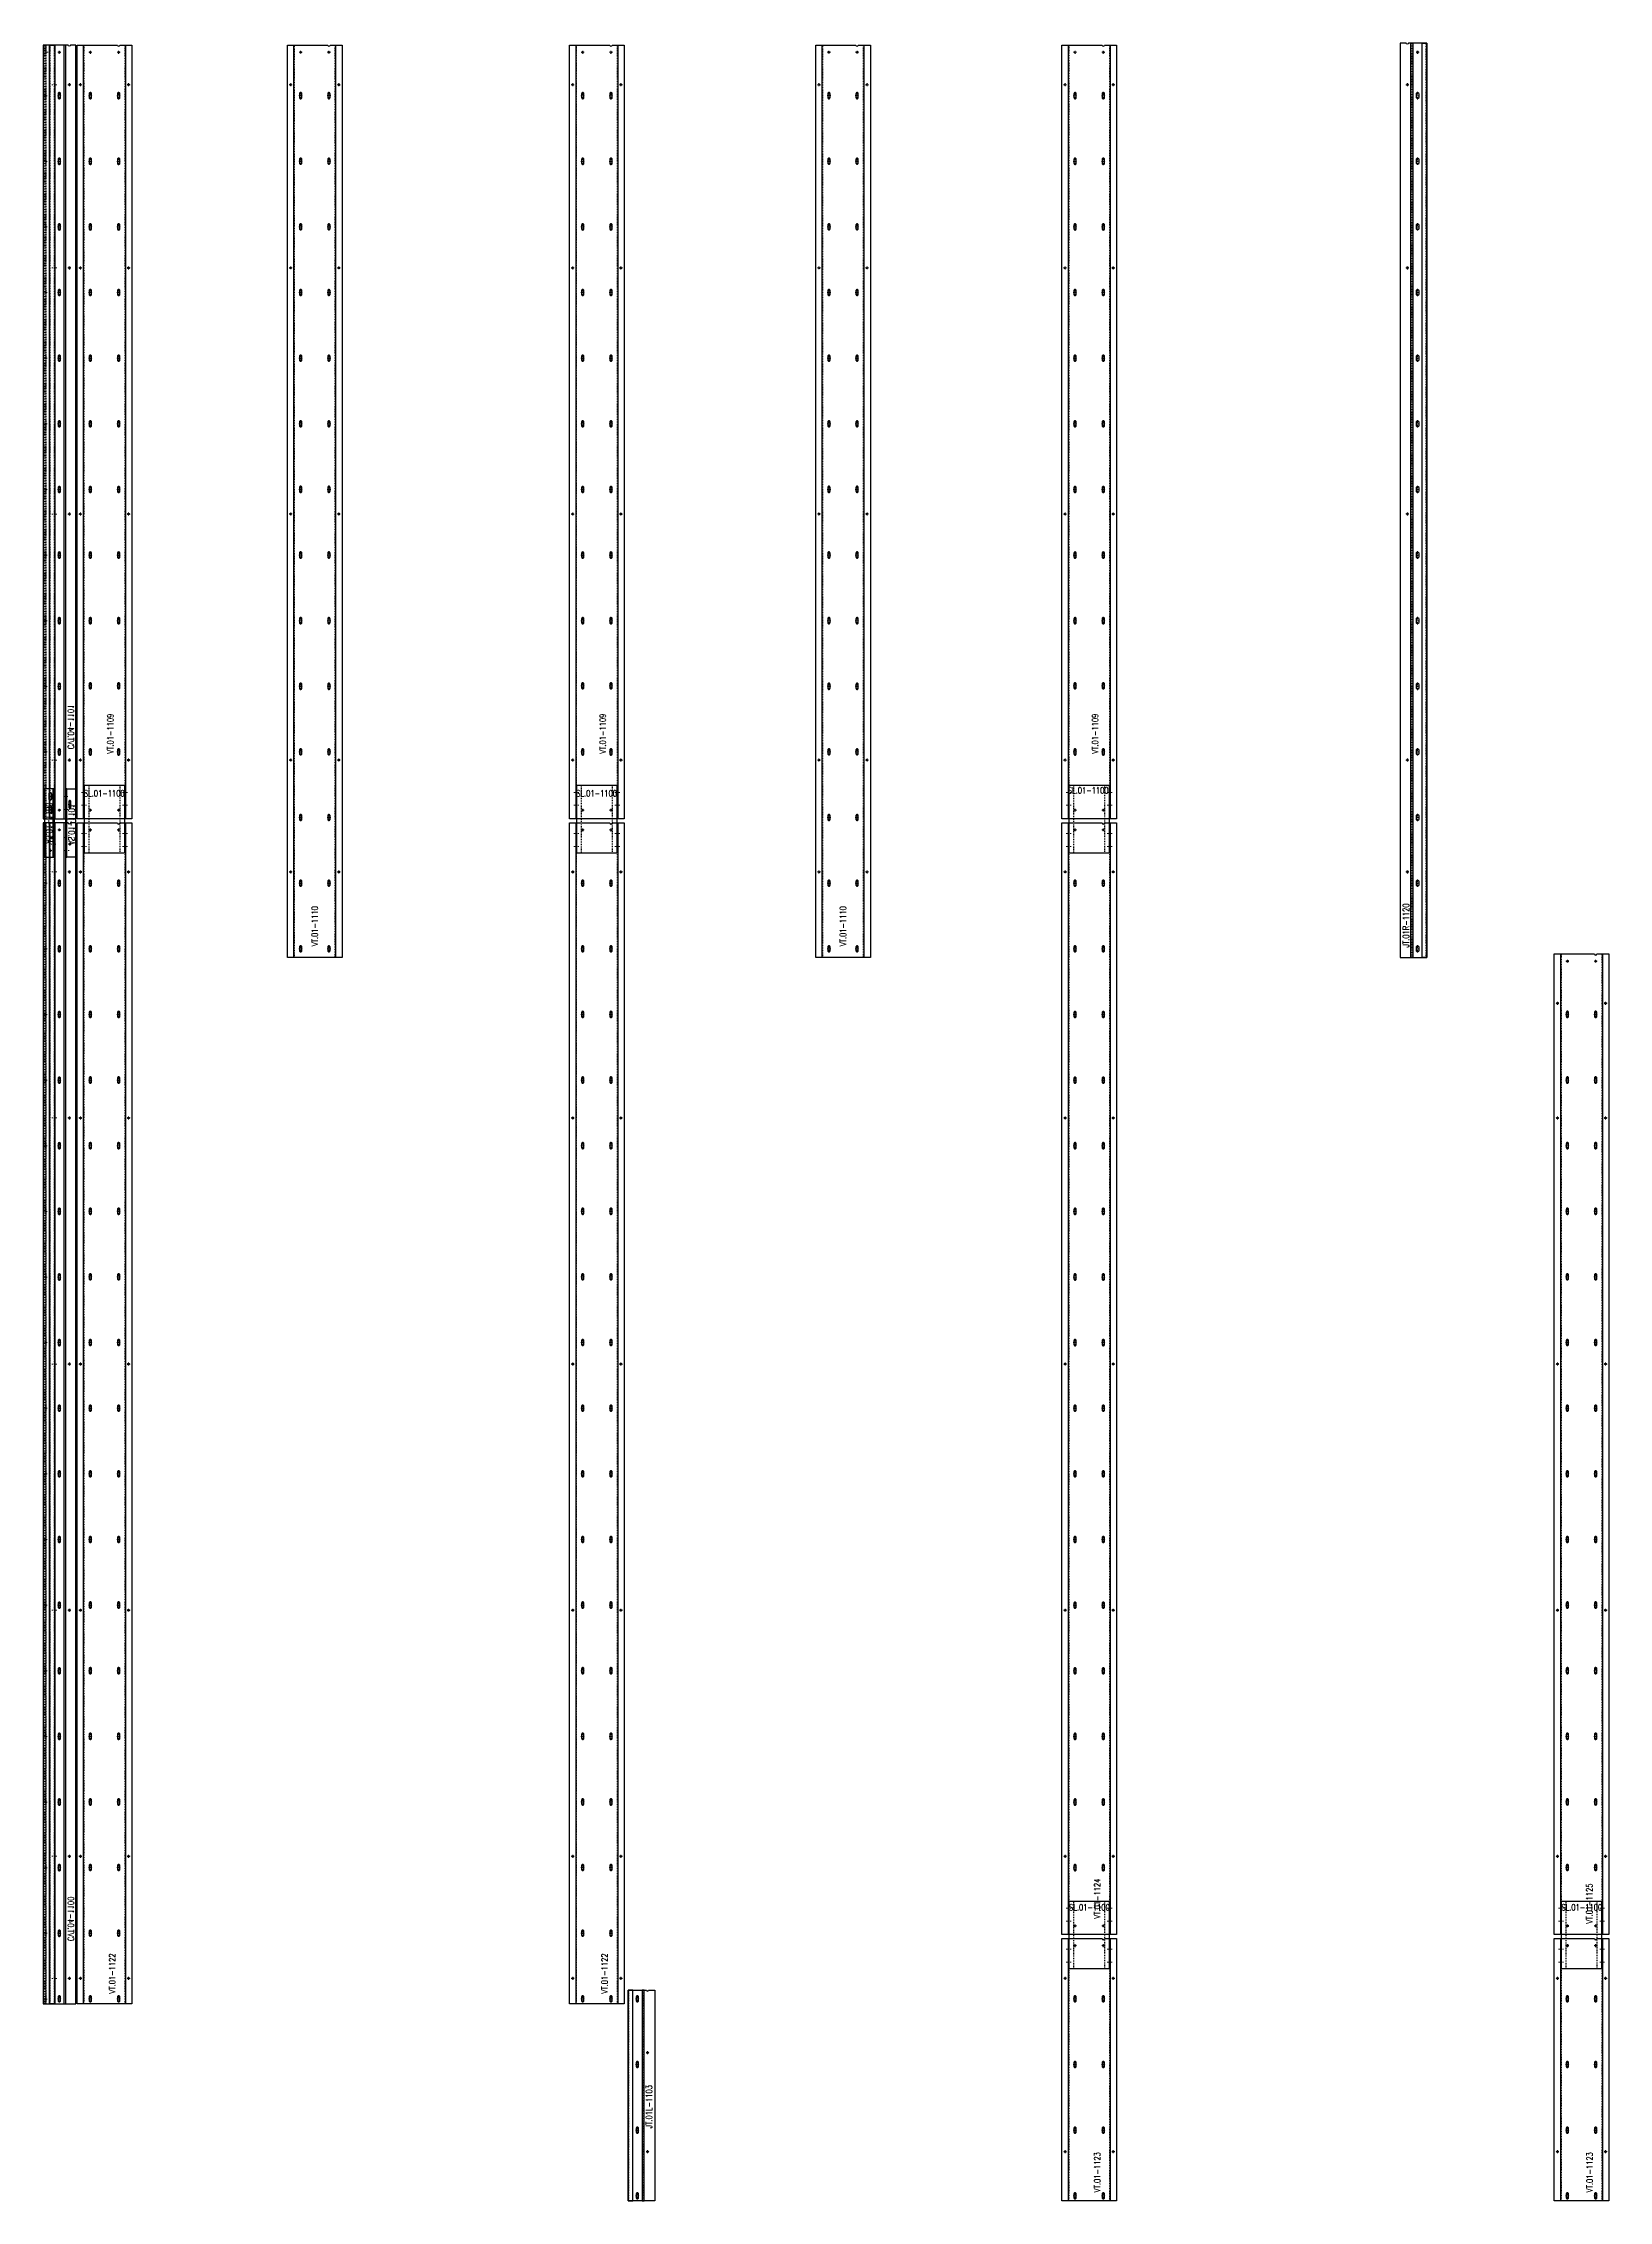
# Model space of a CAD drawing. Header units: inches. Extents: x 11737 to 18084, y -4365 to 1695.
# Drawn here: x 16226.8 to 16417.6, y -420.2 to -157.2 of the extents above; entities that cross this region are included whole.
import ezdxf

# ---------------------------------------------------------------- set-up
doc = ezdxf.new("R2010")
doc.units = ezdxf.units.IN
doc.header["$MEASUREMENT"] = 0
for name, pattern in [('NBK_Center', [0.541667, 0.333333, -0.0625, 0.083333, -0.0625]), ('NBK_Center2', [0.270833, 0.166667, -0.03125, 0.041667, -0.03125]), ('NBK_Hidden', [0.125, 0.083333, -0.041667]), ('NBK_Hidden2', [0.0625, 0.041667, -0.020833])]:
    doc.linetypes.add(name, pattern=pattern)
doc.layers.get('Defpoints').update_dxf_attribs({"color": 250, "lineweight": 0})
for name, color, linetype, lineweight in [('!Bracket', 11, 'Continuous', 25), ('!Clip - bent', 20, 'Continuous', 25), ('!Dimension', 50, 'Continuous', 5), ('!Extrusion', 140, 'Continuous', 25), ('!Linetype_Center', 220, 'NBK_Center', 9), ('!Linetype_Center2', 222, 'NBK_Center2', 9), ('!Misc2', 252, 'NBK_Hidden2', 5)]:
    doc.layers.add(name, color=color, linetype=linetype, lineweight=lineweight)
doc.styles.add('Romans', font='romans.shx', dxfattribs={"width": 0.8})

# ---------------------------------------------------------------- blocks, each defined once
blk = doc.blocks.new('WEEP HOLE')
at = {"layer": '!Linetype_Center'}
for p, q in [((-0.22, 0.37), (0.22, 0.37)), ((0, 0.83), (0, -0.08))]:
    blk.add_line(p, q, dxfattribs=at)
at = {"color": 0}
blk.add_lwpolyline([(-0.14, 0.61), (-0.14, 0.14, 0.414214), (0, 0, 0.414214), (0.14, 0.14), (0.14, 0.61, 0.414214), (0, 0.75, 0.414214)], format="xyb", close=True, dxfattribs=at)
blk = doc.blocks.new('TAP HOLE_5mm')
at = {"layer": '!Linetype_Center2'}
for points in [[(-0.18, 0), (0.18, 0)], [(0, 0.18), (0, -0.18)]]:
    blk.add_lwpolyline(points, dxfattribs=at)
blk.add_circle((0, 0), 0.101)
blk = doc.blocks.new('VT.01-1110-')
at = {"layer": '!Extrusion'}
blk.add_lwpolyline([(3.33, 0), (-3.33, 0), (-3.33, 111.22), (1.58, 111.22, 1), (1.86, 111.22), (3.33, 111.22)], format="xyb", close=True, dxfattribs=at)
for points in [[(-2.54, 111.22), (1.58, 111.22)], [(1.86, 111.22), (2.54, 111.22), (2.54, 0), (-2.54, 0), (-2.54, 111.22), (1.58, 111.22)], [(1.86, 111.22), (2.54, 111.22)]]:
    blk.add_lwpolyline(points, dxfattribs=at)
at = {"layer": '!Extrusion', "linetype": 'NBK_Hidden'}
blk.add_lwpolyline([(1.86, 111.22), (2.46, 111.22), (2.46, 0), (-2.46, 0), (-2.46, 111.22), (1.58, 111.22)], dxfattribs=at)
at = {"layer": '!Extrusion', "rotation": 360}
for name, p in [('TAP HOLE_5mm', (-1.72, 110.35)), ('TAP HOLE_5mm', (1.72, 110.35)), ('TAP HOLE_5mm', (-2.93, 106.38)), ('WEEP HOLE', (-1.72, 104.68)), ('WEEP HOLE', (1.72, 104.68)), ('TAP HOLE_5mm', (2.93, 106.38)), ('WEEP HOLE', (-1.72, 96.68)), ('WEEP HOLE', (1.72, 96.68)), ('WEEP HOLE', (-1.72, 88.68)), ('WEEP HOLE', (1.72, 88.68)), ('TAP HOLE_5mm', (-2.93, 84.06)), ('TAP HOLE_5mm', (2.93, 84.06)), ('WEEP HOLE', (-1.72, 80.68)), ('WEEP HOLE', (1.72, 80.68)), ('WEEP HOLE', (-1.72, 72.68)), ('WEEP HOLE', (1.72, 72.68)), ('WEEP HOLE', (-1.72, 64.68)), ('WEEP HOLE', (1.72, 64.68)), ('WEEP HOLE', (-1.72, 56.68)), ('WEEP HOLE', (1.72, 56.68)), ('TAP HOLE_5mm', (-2.93, 54.06)), ('TAP HOLE_5mm', (2.93, 54.06)), ('WEEP HOLE', (-1.72, 48.68)), ('WEEP HOLE', (1.72, 48.68)), ('WEEP HOLE', (-1.72, 40.68)), ('WEEP HOLE', (1.72, 40.68)), ('WEEP HOLE', (-1.72, 32.68)), ('WEEP HOLE', (1.72, 32.68)), ('TAP HOLE_5mm', (-2.93, 24.06)), ('WEEP HOLE', (-1.72, 24.68)), ('WEEP HOLE', (1.72, 24.68)), ('TAP HOLE_5mm', (2.93, 24.06)), ('WEEP HOLE', (-1.72, 16.68)), ('WEEP HOLE', (1.72, 16.68)), ('TAP HOLE_5mm', (-2.93, 10.43)), ('TAP HOLE_5mm', (2.93, 10.43)), ('WEEP HOLE', (-1.72, 8.68)), ('WEEP HOLE', (1.72, 8.68)), ('WEEP HOLE', (-1.72, 0.68)), ('WEEP HOLE', (1.72, 0.68))]:
    blk.add_blockref(name, p, dxfattribs=at)
at = {"layer": 'Defpoints', "color": 1, "insert": (0, 3.81), "char_height": 0.75, "width": 1.65, "attachment_point": 5, "rotation": 90, "style": 'Romans'}
blk.add_mtext('VT.01-1110', dxfattribs=at)
blk = doc.blocks.new('JT.01R-1120-')
at = {"layer": '!Extrusion'}
blk.add_lwpolyline([(0, 0), (0, 111.45), (-2.22, 111.45, -1), (-2.5, 111.45), (-3.25, 111.45), (-3.25, 0)], format="xyb", close=True, dxfattribs=at)
for points in [[(-1.95, 0), (-1.95, 111.45), (-1.69, 111.45), (-1.69, 0)], [(-0.57, 0), (-0.57, 111.45), (0, 111.45), (0, 0)]]:
    blk.add_lwpolyline(points, close=True, dxfattribs=at)
at = {"layer": '!Extrusion', "linetype": 'NBK_Hidden'}
for points in [[(-1.95, 0), (-1.95, 111.45), (-1.87, 111.45), (-1.87, 0)], [(-0.08, 0), (-0.08, 111.45), (0, 111.45), (0, 0)]]:
    blk.add_lwpolyline(points, close=True, dxfattribs=at)
at = {"layer": '!Extrusion', "xscale": -1}
for name, p in [('TAP HOLE_5mm', (-1.13, 110.35)), ('TAP HOLE_5mm', (-2.36, 106.39)), ('WEEP HOLE', (-1.13, 104.68)), ('WEEP HOLE', (-1.13, 96.68)), ('WEEP HOLE', (-1.13, 88.68)), ('TAP HOLE_5mm', (-2.36, 84.06)), ('WEEP HOLE', (-1.13, 80.68)), ('WEEP HOLE', (-1.13, 72.68)), ('WEEP HOLE', (-1.13, 64.68)), ('WEEP HOLE', (-1.13, 56.68)), ('TAP HOLE_5mm', (-2.36, 54.06)), ('WEEP HOLE', (-1.13, 48.68)), ('WEEP HOLE', (-1.13, 40.68)), ('WEEP HOLE', (-1.13, 32.68)), ('TAP HOLE_5mm', (-2.36, 24.06)), ('WEEP HOLE', (-1.13, 24.68)), ('WEEP HOLE', (-1.13, 16.68)), ('TAP HOLE_5mm', (-2.36, 10.43)), ('WEEP HOLE', (-1.13, 8.68)), ('WEEP HOLE', (-1.13, 0.68))]:
    blk.add_blockref(name, p, dxfattribs=at)
at = {"layer": 'Defpoints', "color": 5, "insert": (-2.54, 3.9), "char_height": 0.75, "width": 1.65, "attachment_point": 5, "rotation": 90, "style": 'Romans'}
blk.add_mtext('JT.01R-1120', dxfattribs=at)
blk = doc.blocks.new('CLEAR SECTION HOLE')
at = {"layer": '!Linetype_Center2'}
blk.add_line((-0.33, 0), (0.26, 0), dxfattribs=at)
at = {"layer": '!Misc2'}
blk.add_lwpolyline([(-0.08, 0.1), (0, 0.1), (0, -0.1), (-0.08, -0.1)], close=True, dxfattribs=at)
blk = doc.blocks.new('VT.01-1122-')
at = {"layer": '!Extrusion'}
blk.add_lwpolyline([(-2.45, 148.55), (2.45, 148.55), (2.45, 140.29), (-2.45, 140.29)], close=True, dxfattribs=at)
at = {"layer": '!Extrusion', "linetype": 'NBK_Hidden2'}
blk.add_lwpolyline([(-1.86, 148.55), (1.86, 148.55), (1.86, 140.29), (-1.86, 140.29)], close=True, dxfattribs=at)
at = {"layer": '!Extrusion'}
blk.add_lwpolyline([(3.33, 0), (-3.33, 0), (-3.33, 143.96), (1.58, 143.96, 1), (1.86, 143.96), (3.33, 143.96)], format="xyb", close=True, dxfattribs=at)
blk.add_lwpolyline([(2.54, 143.96), (2.54, 0), (-2.54, 0), (-2.54, 143.96)], dxfattribs=at)
at = {"layer": '!Extrusion', "linetype": 'NBK_Hidden'}
blk.add_lwpolyline([(2.46, 143.96), (2.46, 0), (-2.46, 0), (-2.46, 143.96)], dxfattribs=at)
at = {"layer": '!Dimension', "rotation": 360}
for p in [(-2.46, 142.67), (2.54, 142.67), (-2.46, 141.09), (2.54, 141.09)]:
    blk.add_blockref('CLEAR SECTION HOLE', p, dxfattribs=at)
at = {"layer": '!Extrusion', "rotation": 360}
for name, p in [('TAP HOLE_5mm', (-1.72, 143.12)), ('TAP HOLE_5mm', (1.72, 143.12)), ('TAP HOLE_5mm', (-2.93, 138)), ('WEEP HOLE', (-1.72, 136.25)), ('WEEP HOLE', (1.72, 136.25)), ('TAP HOLE_5mm', (2.93, 138)), ('WEEP HOLE', (-1.72, 128.25)), ('WEEP HOLE', (1.72, 128.25)), ('WEEP HOLE', (-1.72, 120.25)), ('WEEP HOLE', (1.72, 120.25)), ('WEEP HOLE', (-1.72, 112.25)), ('WEEP HOLE', (1.72, 112.25)), ('TAP HOLE_5mm', (-2.93, 108)), ('TAP HOLE_5mm', (2.93, 108)), ('WEEP HOLE', (-1.72, 104.25)), ('WEEP HOLE', (1.72, 104.25)), ('WEEP HOLE', (-1.72, 96.25)), ('WEEP HOLE', (1.72, 96.25)), ('WEEP HOLE', (-1.72, 88.25)), ('WEEP HOLE', (1.72, 88.25)), ('WEEP HOLE', (-1.72, 80.25)), ('WEEP HOLE', (1.72, 80.25)), ('TAP HOLE_5mm', (-2.93, 78)), ('TAP HOLE_5mm', (2.93, 78)), ('WEEP HOLE', (-1.72, 72.25)), ('WEEP HOLE', (1.72, 72.25)), ('WEEP HOLE', (-1.72, 64.25)), ('WEEP HOLE', (1.72, 64.25)), ('WEEP HOLE', (-1.72, 56.25)), ('WEEP HOLE', (1.72, 56.25)), ('TAP HOLE_5mm', (-2.93, 48)), ('WEEP HOLE', (-1.72, 48.25)), ('WEEP HOLE', (1.72, 48.25)), ('TAP HOLE_5mm', (2.93, 48)), ('WEEP HOLE', (-1.72, 40.25)), ('WEEP HOLE', (1.72, 40.25)), ('WEEP HOLE', (-1.72, 32.25)), ('WEEP HOLE', (1.72, 32.25)), ('WEEP HOLE', (-1.72, 24.25)), ('WEEP HOLE', (1.72, 24.25)), ('TAP HOLE_5mm', (-2.93, 18)), ('WEEP HOLE', (-1.72, 16.25)), ('WEEP HOLE', (1.72, 16.25)), ('TAP HOLE_5mm', (2.93, 18)), ('WEEP HOLE', (-1.72, 8.25)), ('WEEP HOLE', (1.72, 8.25)), ('TAP HOLE_5mm', (-2.93, 3.12)), ('TAP HOLE_5mm', (2.93, 3.12)), ('WEEP HOLE', (-1.72, 0.24)), ('WEEP HOLE', (1.72, 0.24))]:
    blk.add_blockref(name, p, dxfattribs=at)
at = {"layer": 'Defpoints', "color": 30, "insert": (-0.03, 147.57), "char_height": 0.75, "width": 1.65, "attachment_point": 5, "style": 'Romans'}
blk.add_mtext('SL.01-1100', dxfattribs=at)
at = {"layer": 'Defpoints', "color": 1, "insert": (0.94, 3.71), "char_height": 0.75, "width": 1.65, "attachment_point": 5, "rotation": 90, "style": 'Romans'}
blk.add_mtext('VT.01-1122', dxfattribs=at)
blk = doc.blocks.new('SLOTTED SECTION HOLE')
at = {"layer": '!Linetype_Center2'}
blk.add_line((-0.33, 0), (0.26, 0), dxfattribs=at)
at = {"layer": '!Misc2'}
blk.add_lwpolyline([(-0.08, 0.47), (0, 0.47), (0, -0.47), (-0.08, -0.47)], close=True, dxfattribs=at)
blk = doc.blocks.new('VT.01-1125-')
at = {"layer": '!Extrusion'}
blk.add_lwpolyline([(3.33, 0), (-3.33, 0), (-3.33, 119.53), (1.58, 119.53, 1), (1.86, 119.53), (3.33, 119.53)], format="xyb", close=True, dxfattribs=at)
for points in [[(-2.54, 119.53), (1.58, 119.53)], [(1.86, 119.53), (2.54, 119.53), (2.54, 0), (-2.54, 0), (-2.54, 119.53), (1.58, 119.53)], [(1.86, 119.53), (2.54, 119.53)]]:
    blk.add_lwpolyline(points, dxfattribs=at)
at = {"layer": '!Extrusion', "linetype": 'NBK_Hidden'}
blk.add_lwpolyline([(1.86, 119.53), (2.46, 119.53), (2.46, 0), (-2.46, 0), (-2.46, 119.53), (1.58, 119.53)], dxfattribs=at)
at = {"layer": '!Dimension', "rotation": 360}
for p in [(-2.46, 3.23), (2.54, 3.23), (-2.46, 1.65), (2.54, 1.65)]:
    blk.add_blockref('SLOTTED SECTION HOLE', p, dxfattribs=at)
at = {"layer": '!Extrusion', "rotation": 360}
for name, p in [('TAP HOLE_5mm', (-1.72, 118.65)), ('TAP HOLE_5mm', (1.72, 118.65)), ('TAP HOLE_5mm', (-2.93, 113.53)), ('TAP HOLE_5mm', (2.93, 113.53)), ('WEEP HOLE', (-1.72, 111.79)), ('WEEP HOLE', (1.72, 111.79)), ('WEEP HOLE', (-1.72, 103.79)), ('WEEP HOLE', (1.72, 103.79)), ('TAP HOLE_5mm', (-2.93, 99.54)), ('TAP HOLE_5mm', (2.93, 99.54)), ('WEEP HOLE', (-1.72, 95.79)), ('WEEP HOLE', (1.72, 95.79)), ('WEEP HOLE', (-1.72, 87.79)), ('WEEP HOLE', (1.72, 87.79)), ('WEEP HOLE', (-1.72, 79.79)), ('WEEP HOLE', (1.72, 79.79)), ('WEEP HOLE', (-1.72, 71.79)), ('WEEP HOLE', (1.72, 71.79)), ('TAP HOLE_5mm', (-2.93, 69.54)), ('TAP HOLE_5mm', (2.93, 69.54)), ('WEEP HOLE', (-1.72, 63.79)), ('WEEP HOLE', (1.72, 63.79)), ('WEEP HOLE', (-1.72, 55.79)), ('WEEP HOLE', (1.72, 55.79)), ('WEEP HOLE', (-1.72, 47.79)), ('WEEP HOLE', (1.72, 47.79)), ('TAP HOLE_5mm', (-2.93, 39.54)), ('WEEP HOLE', (-1.72, 39.79)), ('WEEP HOLE', (1.72, 39.79)), ('TAP HOLE_5mm', (2.93, 39.54)), ('WEEP HOLE', (-1.72, 31.79)), ('WEEP HOLE', (1.72, 31.79)), ('WEEP HOLE', (-1.72, 23.79)), ('WEEP HOLE', (1.72, 23.79)), ('WEEP HOLE', (-1.72, 15.79)), ('WEEP HOLE', (1.72, 15.79)), ('TAP HOLE_5mm', (-2.93, 9.54)), ('WEEP HOLE', (-1.72, 7.79)), ('WEEP HOLE', (1.72, 7.79)), ('TAP HOLE_5mm', (2.93, 9.54)), ('TAP HOLE_5mm', (-1.72, 1.06)), ('TAP HOLE_5mm', (1.72, 1.06))]:
    blk.add_blockref(name, p, dxfattribs=at)
at = {"layer": 'Defpoints', "color": 1, "insert": (0.95, 3.78), "char_height": 0.75, "width": 1.65, "attachment_point": 5, "rotation": 90, "style": 'Romans'}
blk.add_mtext('VT.01-1125', dxfattribs=at)
blk = doc.blocks.new('VT.01-1123-')
at = {"layer": '!Extrusion'}
blk.add_lwpolyline([(-2.45, 36.55), (2.45, 36.55), (2.45, 28.29), (-2.45, 28.29)], close=True, dxfattribs=at)
at = {"layer": '!Extrusion', "linetype": 'NBK_Hidden2'}
blk.add_lwpolyline([(-1.86, 36.55), (1.86, 36.55), (1.86, 28.29), (-1.86, 28.29)], close=True, dxfattribs=at)
at = {"layer": '!Extrusion'}
blk.add_lwpolyline([(1.58, 31.96, 1), (1.86, 31.96), (3.33, 31.96), (3.33, 0), (-3.33, 0), (-3.33, 31.96)], format="xyb", close=True, dxfattribs=at)
blk.add_lwpolyline([(2.54, 31.96), (2.54, 0), (-2.54, 0), (-2.54, 31.96)], dxfattribs=at)
at = {"layer": '!Extrusion', "linetype": 'NBK_Hidden'}
blk.add_lwpolyline([(2.46, 31.96), (2.46, 0), (-2.46, 0), (-2.46, 31.96)], dxfattribs=at)
at = {"layer": '!Dimension', "rotation": 360}
for p in [(-2.46, 30.67), (-2.46, 29.09), (2.54, 30.67), (2.54, 29.09)]:
    blk.add_blockref('CLEAR SECTION HOLE', p, dxfattribs=at)
at = {"layer": '!Extrusion', "rotation": 360}
for name, p in [('TAP HOLE_5mm', (-1.72, 31.12)), ('TAP HOLE_5mm', (1.72, 31.12)), ('TAP HOLE_5mm', (-2.93, 27.12)), ('TAP HOLE_5mm', (2.93, 27.12)), ('WEEP HOLE', (-1.72, 24.25)), ('WEEP HOLE', (1.72, 24.25)), ('WEEP HOLE', (-1.72, 16.25)), ('WEEP HOLE', (1.72, 16.25)), ('WEEP HOLE', (-1.72, 8.25)), ('WEEP HOLE', (1.72, 8.25)), ('TAP HOLE_5mm', (-2.93, 6)), ('TAP HOLE_5mm', (2.93, 6)), ('WEEP HOLE', (-1.72, 0.24)), ('WEEP HOLE', (1.72, 0.24))]:
    blk.add_blockref(name, p, dxfattribs=at)
at = {"layer": 'Defpoints', "color": 30, "insert": (0.03, 35.77), "char_height": 0.75, "width": 1.65, "attachment_point": 5, "style": 'Romans'}
blk.add_mtext('SL.01-1100', dxfattribs=at)
at = {"layer": 'Defpoints', "color": 1, "insert": (0.98, 3.49), "char_height": 0.75, "width": 1.65, "attachment_point": 5, "rotation": 90, "style": 'Romans'}
blk.add_mtext('VT.01-1123', dxfattribs=at)
blk = doc.blocks.new('19mm WEEP HOLE')
at = {"layer": '!Linetype_Center'}
blk.add_line((-0.37, 0.2), (-0.37, -0.12), dxfattribs=at)
at = {"linetype": 'NBK_Hidden'}
blk.add_lwpolyline([(-0.75, 0.08), (0, 0.08), (0, 0), (-0.75, 0)], close=True, dxfattribs=at)
blk = doc.blocks.new('HOLE SECTION')
at = {"layer": '!Linetype_Center2'}
blk.add_line((-0.33, 0), (0.26, 0), dxfattribs=at)
at = {"layer": '!Misc2'}
blk.add_lwpolyline([(-0.09, 0.1), (0, 0.1), (0, -0.1), (-0.09, -0.1)], close=True, dxfattribs=at)
blk = doc.blocks.new('SECTION CLEAR HOLE 1')
at = {"layer": '!Linetype_Center2'}
blk.add_line((-0.33, 0, 0), (0.26, 0, 0), dxfattribs=at)
at = {"layer": '!Misc2'}
blk.add_lwpolyline([(-0.12, 0.1), (0, 0.1), (0, -0.1), (-0.12, -0.1)], close=True, dxfattribs=at)
blk = doc.blocks.new('SLOTTED SECTION1')
at = {"layer": '!Linetype_Center2'}
blk.add_lwpolyline([(-0.24, 0), (0.12, 0)], dxfattribs=at)
at = {"layer": '!Misc2'}
blk.add_lwpolyline([(-0.12, 0.47), (0, 0.47), (0, -0.47), (-0.12, -0.47)], close=True, dxfattribs=at)
blk = doc.blocks.new('SLOTTED HOLE 1')
at = {"layer": '!Linetype_Center'}
for p, q in [((0, 0.55), (0, -0.55)), ((-0.22, 0), (0.22, 0))]:
    blk.add_line(p, q, dxfattribs=at)
at = {"color": 0}
blk.add_lwpolyline([(-0.14, 0.33), (-0.14, -0.33, 0.414214), (0, -0.47, 0.414214), (0.14, -0.33), (0.14, 0.33, 0.414214), (0, 0.47, 0.414214)], format="xyb", close=True, dxfattribs=at)
blk = doc.blocks.new('SL.01-1101')
at = {"layer": '!Bracket'}
for points in [[(4.65, -1.3), (4.65, -0.12), (-3.67, -0.12), (-3.67, -1.3)], [(-3.67, -1.3), (-3.67, -1.18), (4.65, -1.18), (4.65, -1.3)]]:
    blk.add_lwpolyline(points, close=True, dxfattribs=at)
at = {"layer": '!Dimension', "xscale": -1, "rotation": 270}
for name, p in [('SECTION CLEAR HOLE 1', (-2.88, -1.18)), ('SECTION CLEAR HOLE 1', (-1.3, -1.18)), ('SLOTTED SECTION1', (2.15, -1.18)), ('SLOTTED SECTION1', (3.73, -1.18))]:
    blk.add_blockref(name, p, dxfattribs=at)
at = {"layer": '!Extrusion', "xscale": -1, "rotation": 270}
blk.add_blockref('TAP HOLE_5mm', (-2.09, -0.83), dxfattribs=at)
at = {"layer": '!Extrusion', "linetype": 'NBK_Hidden', "xscale": -1, "rotation": 270}
blk.add_blockref('SLOTTED HOLE 1', (2.75, -0.83), dxfattribs=at)
at = {"layer": 'Defpoints', "color": 30, "insert": (0.32, -0.6), "char_height": 0.75, "width": 1.65, "attachment_point": 5, "style": 'Romans'}
blk.add_mtext('AS.01-1101', dxfattribs=at)
blk = doc.blocks.new('AS.01-1100-')
at = {"layer": '!Bracket'}
for points in [[(4.65, 1.33), (4.65, 0.15), (-3.67, 0.15), (-3.67, 1.33)], [(-3.67, 1.33), (-3.67, 1.21), (4.65, 1.21), (4.65, 1.33)]]:
    blk.add_lwpolyline(points, close=True, dxfattribs=at)
at = {"layer": '!Dimension', "rotation": 270}
for name, p in [('SECTION CLEAR HOLE 1', (-2.09, 1.21)), ('SLOTTED SECTION1', (2.75, 1.21))]:
    blk.add_blockref(name, p, dxfattribs=at)
at = {"layer": '!Extrusion', "rotation": 270}
for p in [(-2.88, 0.86, 0), (-1.3, 0.86, 0)]:
    blk.add_blockref('TAP HOLE_5mm', p, dxfattribs=at)
at = {"layer": '!Extrusion', "linetype": 'NBK_Hidden', "rotation": 270}
for p in [(2.15, 0.86), (3.73, 0.86)]:
    blk.add_blockref('SLOTTED HOLE 1', p, dxfattribs=at)
at = {"layer": 'Defpoints', "color": 30, "insert": (0.49, 0.74), "char_height": 0.75, "width": 1.65, "attachment_point": 5, "style": 'Romans'}
blk.add_mtext('AS.01-1100', dxfattribs=at)
blk = doc.blocks.new('CVT.04-1100-')
at = {"layer": '!Extrusion'}
blk.add_lwpolyline([(-3.34, 143.96, 1), (-3.06, 143.96), (0, 143.96), (0, 0), (-3.97, 0), (-3.97, 143.96)], format="xyb", close=True, dxfattribs=at)
for points in [[(-2.53, 143.96), (-2.53, 0), (-2.78, 0), (-2.78, 143.96)], [(-1.41, 143.96), (-1.41, 0), (-0.76, 0), (-0.76, 143.96)]]:
    blk.add_lwpolyline(points, close=True, dxfattribs=at)
at = {"layer": '!Extrusion', "linetype": 'NBK_Hidden'}
for points in [[(-1.33, 143.96), (-1.33, 0), (-1.42, 0), (-1.42, 143.96)], [(-0.76, 143.96), (-0.76, 0), (-0.86, 0), (-0.86, 143.96)], [(-0.28, 143.96), (-0.28, 0), (-0.35, 0), (-0.35, 143.96)], [(-0.14, 143.96), (-0.14, 0), (-0.04, 0), (-0.04, 143.96)]]:
    blk.add_lwpolyline(points, close=True, dxfattribs=at)
at = {"layer": '!Dimension'}
for name, p in [('CLEAR SECTION HOLE', (-0.28, 143.12)), ('HOLE SECTION', (-1.33, 138)), ('HOLE SECTION', (-1.33, 108)), ('HOLE SECTION', (-1.33, 78)), ('HOLE SECTION', (-1.33, 48)), ('HOLE SECTION', (-1.33, 18)), ('HOLE SECTION', (-1.33, 3.12))]:
    blk.add_blockref(name, p, dxfattribs=at)
at = {"layer": '!Extrusion', "xscale": -1}
for name, p in [('TAP HOLE_5mm', (-1.97, 143.12)), ('WEEP HOLE', (-1.97, 136.24)), ('WEEP HOLE', (-1.97, 128.24)), ('WEEP HOLE', (-1.97, 120.24)), ('WEEP HOLE', (-1.97, 112.24)), ('WEEP HOLE', (-1.97, 104.24)), ('WEEP HOLE', (-1.97, 96.24)), ('WEEP HOLE', (-1.97, 88.24)), ('WEEP HOLE', (-1.97, 80.24)), ('WEEP HOLE', (-1.97, 72.24)), ('WEEP HOLE', (-1.97, 64.24)), ('WEEP HOLE', (-1.97, 56.24)), ('WEEP HOLE', (-1.97, 48.24)), ('WEEP HOLE', (-1.97, 40.24)), ('WEEP HOLE', (-1.97, 32.24)), ('WEEP HOLE', (-1.97, 24.24)), ('WEEP HOLE', (-1.97, 16.24)), ('WEEP HOLE', (-1.97, 8.24)), ('WEEP HOLE', (-1.97, 0.24))]:
    blk.add_blockref(name, p, dxfattribs=at)
at = {"layer": '!Extrusion'}
for p in [(-3.2, 138), (-3.2, 108), (-3.2, 78), (-3.2, 48), (-3.2, 18), (-3.2, 3.12)]:
    blk.add_blockref('TAP HOLE_5mm', p, dxfattribs=at)
at = {"layer": '!Extrusion', "rotation": 270}
for p in [(-0.35, 136.24), (-0.35, 128.24), (-0.35, 120.24), (-0.35, 112.24), (-0.35, 104.24), (-0.35, 96.24), (-0.35, 88.24), (-0.35, 80.24), (-0.35, 72.24), (-0.35, 64.24), (-0.35, 56.24), (-0.35, 48.24), (-0.35, 40.24), (-0.35, 32.24), (-0.35, 24.24), (-0.35, 16.24), (-0.35, 8.24), (-0.35, 0.23)]:
    blk.add_blockref('19mm WEEP HOLE', p, dxfattribs=at)
at = {"color": 144, "rotation": 90}
for name, p in [('SL.01-1101', (-4.08, 143.47)), ('AS.01-1100-', (0, 143.47))]:
    blk.add_blockref(name, p, dxfattribs=at)
at = {"layer": 'Defpoints', "color": 3, "insert": (-3.38, 10.37), "char_height": 0.75, "width": 1.65, "attachment_point": 5, "rotation": 90, "style": 'Romans'}
blk.add_mtext('CVT.04-1100', dxfattribs=at)
blk = doc.blocks.new('JT.01L-1103')
at = {"layer": '!Extrusion'}
blk.add_lwpolyline([(0, 25.69), (0, 0), (-3.25, 0), (-3.25, 25.69), (-1.02, 25.69, 1), (-0.75, 25.69)], format="xyb", close=True, dxfattribs=at)
for points in [[(-2.68, 25.69), (-3.25, 25.69), (-3.25, 0), (-2.68, 0)], [(-1.55, 0), (-1.3, 0), (-1.3, 25.69), (-1.55, 25.69)]]:
    blk.add_lwpolyline(points, close=True, dxfattribs=at)
at = {"layer": '!Extrusion', "linetype": 'NBK_Hidden'}
for points in [[(-3.25, 0), (-3.17, 0), (-3.17, 25.69), (-3.25, 25.69)], [(-1.38, 0), (-1.3, 0), (-1.3, 25.69), (-1.38, 25.69)]]:
    blk.add_lwpolyline(points, close=True, dxfattribs=at)
at = {"layer": '!Extrusion'}
for p in [(-2.12, 24.25), (-2.12, 16.25), (-2.12, 8.25), (-2.12, 0.24)]:
    blk.add_blockref('WEEP HOLE', p, dxfattribs=at)
at = {"layer": '!Extrusion', "rotation": 360}
for p in [(-0.89, 18.07), (-0.89, 6)]:
    blk.add_blockref('TAP HOLE_5mm', p, dxfattribs=at)
at = {"layer": 'Defpoints', "color": 2, "insert": (-0.71, 11.47), "char_height": 0.75, "width": 1.65, "attachment_point": 5, "rotation": 90, "style": 'Romans'}
blk.add_mtext('JT.01L-1103', dxfattribs=at)
blk = doc.blocks.new('CVT.01-1101-')
at = {"layer": '!Extrusion'}
blk.add_lwpolyline([(-3.97, 0), (-3.97, 94.33), (-3.34, 94.33, 1), (-3.06, 94.33), (0, 94.33), (0, 0)], format="xyb", close=True, dxfattribs=at)
for points in [[(-2.78, 0), (-2.78, 94.33), (-2.53, 94.33), (-2.53, 0)], [(-0.76, 0), (-0.76, 94.33), (-1.41, 94.33), (-1.41, 0)]]:
    blk.add_lwpolyline(points, close=True, dxfattribs=at)
at = {"layer": '!Extrusion', "linetype": 'NBK_Hidden'}
for points in [[(-1.42, 0), (-1.42, 94.33), (-1.33, 94.33), (-1.33, 0)], [(-0.86, 0), (-0.86, 94.33), (-0.76, 94.33), (-0.76, 0)], [(-0.35, 0), (-0.35, 94.33), (-0.28, 94.33), (-0.28, 0)], [(-0.04, 0), (-0.04, 94.33), (-0.14, 94.33), (-0.14, 0)]]:
    blk.add_lwpolyline(points, close=True, dxfattribs=at)
at = {"layer": '!Dimension'}
for name, p in [('CLEAR SECTION HOLE', (-0.28, 93.45)), ('HOLE SECTION', (-1.33, 89.49)), ('HOLE SECTION', (-1.33, 67.16)), ('HOLE SECTION', (-1.33, 37.16)), ('HOLE SECTION', (-1.33, 7.16)), ('CLEAR SECTION HOLE', (-0.28, 1.06))]:
    blk.add_blockref(name, p, dxfattribs=at)
at = {"layer": '!Extrusion', "xscale": -1}
for name, p in [('TAP HOLE_5mm', (-1.97, 93.45)), ('WEEP HOLE', (-1.97, 87.78)), ('WEEP HOLE', (-1.97, 79.78)), ('WEEP HOLE', (-1.97, 71.78)), ('WEEP HOLE', (-1.97, 63.78)), ('WEEP HOLE', (-1.97, 55.78)), ('WEEP HOLE', (-1.97, 47.78)), ('WEEP HOLE', (-1.97, 39.78)), ('WEEP HOLE', (-1.97, 31.78)), ('WEEP HOLE', (-1.97, 23.78)), ('WEEP HOLE', (-1.97, 15.78)), ('WEEP HOLE', (-1.97, 7.78)), ('TAP HOLE_5mm', (-1.97, 1.06))]:
    blk.add_blockref(name, p, dxfattribs=at)
at = {"layer": '!Extrusion'}
for p in [(-3.2, 89.49), (-3.2, 67.16), (-3.2, 37.16), (-3.2, 7.16)]:
    blk.add_blockref('TAP HOLE_5mm', p, dxfattribs=at)
at = {"layer": '!Extrusion', "rotation": 270}
for p in [(-0.35, 87.78), (-0.35, 79.78), (-0.35, 71.78), (-0.35, 63.78), (-0.35, 55.78), (-0.35, 47.78), (-0.35, 39.78), (-0.35, 31.78), (-0.35, 23.78), (-0.35, 15.78), (-0.35, 7.78)]:
    blk.add_blockref('19mm WEEP HOLE', p, dxfattribs=at)
at = {"layer": 'Defpoints', "color": 3, "insert": (-3.38, 11.2), "char_height": 0.75, "width": 1.65, "attachment_point": 5, "rotation": 90, "style": 'Romans'}
blk.add_mtext('CVT.04-1101', dxfattribs=at)
blk = doc.blocks.new('VT.01-1109-')
at = {"layer": '!Extrusion'}
blk.add_lwpolyline([(-3.33, 0), (-3.33, 94.33), (1.58, 94.33, 1), (1.86, 94.33), (3.32, 94.33), (3.32, 0)], format="xyb", close=True, dxfattribs=at)
for points in [[(-2.54, 0), (-2.54, 94.33), (1.58, 94.33)], [(1.86, 94.33), (2.54, 94.33), (2.54, 0)]]:
    blk.add_lwpolyline(points, dxfattribs=at)
at = {"layer": '!Extrusion', "linetype": 'NBK_Hidden'}
for points in [[(-2.46, 0), (-2.46, 94.33), (1.58, 94.33)], [(1.86, 94.33), (2.46, 94.33), (2.46, 0)]]:
    blk.add_lwpolyline(points, dxfattribs=at)
at = {"layer": '!Dimension', "rotation": 360}
for p in [(-2.46, 3.23), (2.54, 3.23), (-2.46, 1.65), (2.54, 1.65)]:
    blk.add_blockref('SLOTTED SECTION HOLE', p, dxfattribs=at)
at = {"layer": '!Extrusion', "rotation": 360}
for name, p in [('TAP HOLE_5mm', (-1.72, 93.45)), ('TAP HOLE_5mm', (1.72, 93.45)), ('TAP HOLE_5mm', (-2.94, 89.49)), ('TAP HOLE_5mm', (2.93, 89.49)), ('WEEP HOLE', (-1.72, 87.78)), ('WEEP HOLE', (1.72, 87.78)), ('WEEP HOLE', (-1.72, 79.78)), ('WEEP HOLE', (1.72, 79.78)), ('WEEP HOLE', (-1.72, 71.78)), ('WEEP HOLE', (1.72, 71.78)), ('TAP HOLE_5mm', (-2.94, 67.16)), ('TAP HOLE_5mm', (2.93, 67.16)), ('WEEP HOLE', (-1.72, 63.78)), ('WEEP HOLE', (1.72, 63.78)), ('WEEP HOLE', (-1.72, 55.78)), ('WEEP HOLE', (1.72, 55.78)), ('WEEP HOLE', (-1.72, 47.78)), ('WEEP HOLE', (1.72, 47.78)), ('WEEP HOLE', (-1.72, 39.78)), ('WEEP HOLE', (1.72, 39.78)), ('TAP HOLE_5mm', (-2.94, 37.16)), ('TAP HOLE_5mm', (2.93, 37.16)), ('WEEP HOLE', (-1.72, 31.78)), ('WEEP HOLE', (1.72, 31.78)), ('WEEP HOLE', (-1.72, 23.78)), ('WEEP HOLE', (1.72, 23.78)), ('WEEP HOLE', (-1.72, 15.84)), ('WEEP HOLE', (1.72, 15.84)), ('WEEP HOLE', (-1.72, 7.78)), ('WEEP HOLE', (1.72, 7.78)), ('TAP HOLE_5mm', (-2.94, 7.16)), ('TAP HOLE_5mm', (2.93, 7.16)), ('TAP HOLE_5mm', (-1.72, 1.06)), ('TAP HOLE_5mm', (1.72, 1.06))]:
    blk.add_blockref(name, p, dxfattribs=at)
at = {"layer": 'Defpoints', "color": 1, "insert": (0.72, 10.38), "char_height": 0.75, "width": 1.65, "attachment_point": 5, "rotation": 90, "style": 'Romans'}
blk.add_mtext('VT.01-1109', dxfattribs=at)
blk = doc.blocks.new('VT.01-1124-')
at = {"layer": '!Extrusion'}
blk.add_lwpolyline([(-2.45, 140.09), (2.45, 140.09), (2.45, 131.83), (-2.45, 131.83)], close=True, dxfattribs=at)
at = {"layer": '!Extrusion', "linetype": 'NBK_Hidden2'}
blk.add_lwpolyline([(-1.86, 140.09), (1.86, 140.09), (1.86, 131.83), (-1.86, 131.83)], close=True, dxfattribs=at)
at = {"layer": '!Extrusion'}
blk.add_lwpolyline([(-3.33, 0), (-3.33, 135.5), (1.58, 135.5, 1), (1.86, 135.5), (3.33, 135.5), (3.33, 0)], format="xyb", close=True, dxfattribs=at)
for points in [[(-2.54, 0), (-2.54, 135.5), (1.58, 135.5)], [(1.86, 135.5), (2.54, 135.5), (2.54, 0)]]:
    blk.add_lwpolyline(points, dxfattribs=at)
at = {"layer": '!Extrusion', "linetype": 'NBK_Hidden'}
for points in [[(-2.46, 0), (-2.46, 135.5)], [(2.46, 135.5), (2.46, 0)]]:
    blk.add_lwpolyline(points, dxfattribs=at)
at = {"layer": '!Dimension', "rotation": 360}
for name, p in [('CLEAR SECTION HOLE', (-2.46, 134.2)), ('CLEAR SECTION HOLE', (2.54, 134.2)), ('CLEAR SECTION HOLE', (-2.46, 132.62)), ('CLEAR SECTION HOLE', (2.54, 132.62)), ('SLOTTED SECTION HOLE', (-2.46, 3.23)), ('SLOTTED SECTION HOLE', (2.54, 3.23)), ('SLOTTED SECTION HOLE', (-2.46, 1.65)), ('SLOTTED SECTION HOLE', (2.54, 1.65))]:
    blk.add_blockref(name, p, dxfattribs=at)
at = {"layer": '!Extrusion', "rotation": 360}
for name, p in [('TAP HOLE_5mm', (-1.72, 134.66)), ('TAP HOLE_5mm', (1.72, 134.66)), ('TAP HOLE_5mm', (-2.93, 129.54)), ('TAP HOLE_5mm', (2.93, 129.54)), ('WEEP HOLE', (-1.72, 127.78)), ('WEEP HOLE', (1.72, 127.78)), ('WEEP HOLE', (-1.72, 119.78)), ('WEEP HOLE', (1.72, 119.78)), ('WEEP HOLE', (-1.72, 111.78)), ('WEEP HOLE', (1.72, 111.78)), ('WEEP HOLE', (-1.72, 103.78)), ('WEEP HOLE', (1.72, 103.78)), ('TAP HOLE_5mm', (-2.93, 99.54)), ('TAP HOLE_5mm', (2.93, 99.54)), ('WEEP HOLE', (-1.72, 95.78)), ('WEEP HOLE', (1.72, 95.78)), ('WEEP HOLE', (-1.72, 87.78)), ('WEEP HOLE', (1.72, 87.78)), ('WEEP HOLE', (-1.72, 79.78)), ('WEEP HOLE', (1.72, 79.78)), ('WEEP HOLE', (-1.72, 71.78)), ('WEEP HOLE', (1.72, 71.78)), ('TAP HOLE_5mm', (-2.93, 69.54)), ('TAP HOLE_5mm', (2.93, 69.54)), ('WEEP HOLE', (-1.72, 63.78)), ('WEEP HOLE', (1.72, 63.78)), ('WEEP HOLE', (-1.72, 55.78)), ('WEEP HOLE', (1.72, 55.78)), ('WEEP HOLE', (-1.72, 47.78)), ('WEEP HOLE', (1.72, 47.78)), ('TAP HOLE_5mm', (-2.93, 39.54)), ('WEEP HOLE', (-1.72, 39.78)), ('WEEP HOLE', (1.72, 39.78)), ('TAP HOLE_5mm', (2.93, 39.54)), ('WEEP HOLE', (-1.72, 31.78)), ('WEEP HOLE', (1.72, 31.78)), ('WEEP HOLE', (-1.72, 23.78)), ('WEEP HOLE', (1.72, 23.78)), ('WEEP HOLE', (-1.72, 15.78)), ('WEEP HOLE', (1.72, 15.78)), ('TAP HOLE_5mm', (-2.93, 9.54)), ('WEEP HOLE', (-1.72, 7.78)), ('WEEP HOLE', (1.72, 7.78)), ('TAP HOLE_5mm', (2.93, 9.54)), ('TAP HOLE_5mm', (-1.72, 1.06)), ('TAP HOLE_5mm', (1.72, 1.06))]:
    blk.add_blockref(name, p, dxfattribs=at)
at = {"layer": 'Defpoints', "color": 30, "insert": (-0.12, 139.47), "char_height": 0.75, "width": 1.65, "attachment_point": 5, "style": 'Romans'}
blk.add_mtext('SL.01-1100', dxfattribs=at)
at = {"layer": 'Defpoints', "color": 1, "insert": (0.98, 4.37), "char_height": 0.75, "width": 1.65, "attachment_point": 5, "rotation": 90, "style": 'Romans'}
blk.add_mtext('VT.01-1124', dxfattribs=at)

msp = doc.modelspace()

# ---------------------------------------------------------------- block references
at = {"layer": '!Clip - bent', "color": 2, "xscale": -1}
msp.add_blockref('CVT.01-1101-', (16226.83559, -251.70767), dxfattribs=at)
at = {"layer": '!Clip - bent', "color": 2, "rotation": 360}
for name, p in [('VT.01-1109-', (16234.31009, -251.70767)), ('VT.01-1110-', (16259.93509, -268.60147)), ('VT.01-1109-', (16294.31009, -251.70767)), ('VT.01-1110-', (16324.31009, -268.60147)), ('VT.01-1109-', (16354.31009, -251.70767))]:
    msp.add_blockref(name, p, dxfattribs=at)
at = {"layer": '!Clip - bent'}
for name, p in [('JT.01R-1120-', (16395.45486, -268.60285)), ('VT.01-1122-', (16234.31009, -396.16978)), ('VT.01-1122-', (16294.31009, -396.16978)), ('VT.01-1125-', (16414.31009, -387.70767)), ('VT.01-1123-', (16354.31009, -420.16978)), ('VT.01-1123-', (16414.31009, -420.16978))]:
    msp.add_blockref(name, p, dxfattribs=at)
at = {"layer": '!Clip - bent', "color": 2}
msp.add_blockref('VT.01-1124-', (16354.31009, -387.70767), dxfattribs=at)
at = {"layer": '!Dimension', "xscale": -1}
msp.add_blockref('CVT.04-1100-', (16226.83559, -396.1684), dxfattribs=at)
at = {"layer": '!Dimension'}
msp.add_blockref('JT.01L-1103', (16301.37418, -420.1684), dxfattribs=at)

doc.saveas('drawing.dxf')
